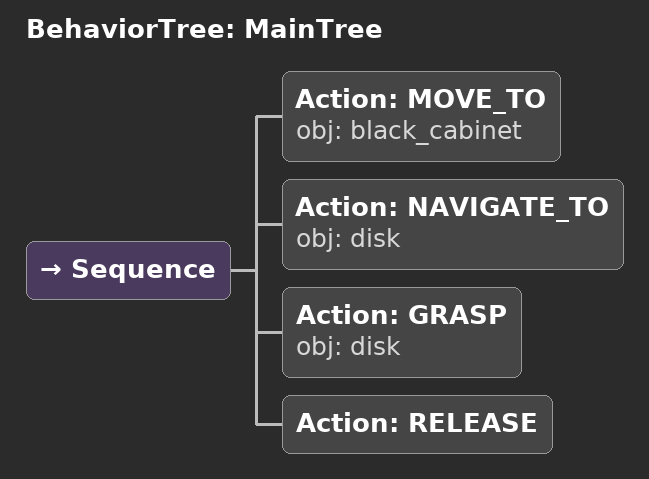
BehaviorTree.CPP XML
<root main_tree_to_execute="MainTree">
  <BehaviorTree ID="MainTree">
    <Sequence>
      <!-- Move to black_cabinet -->
      <Action ID="MOVE_TO" obj="black_cabinet" />
      <!-- Navigate to disk on middle shelf right side -->
      <Action ID="NAVIGATE_TO" obj="disk" />
      <!-- Grasp disk -->
      <Action ID="GRASP" obj="disk" />
      <!-- Release -->
      <Action ID="RELEASE" />
    </Sequence>
  </BehaviorTree>
</root>
